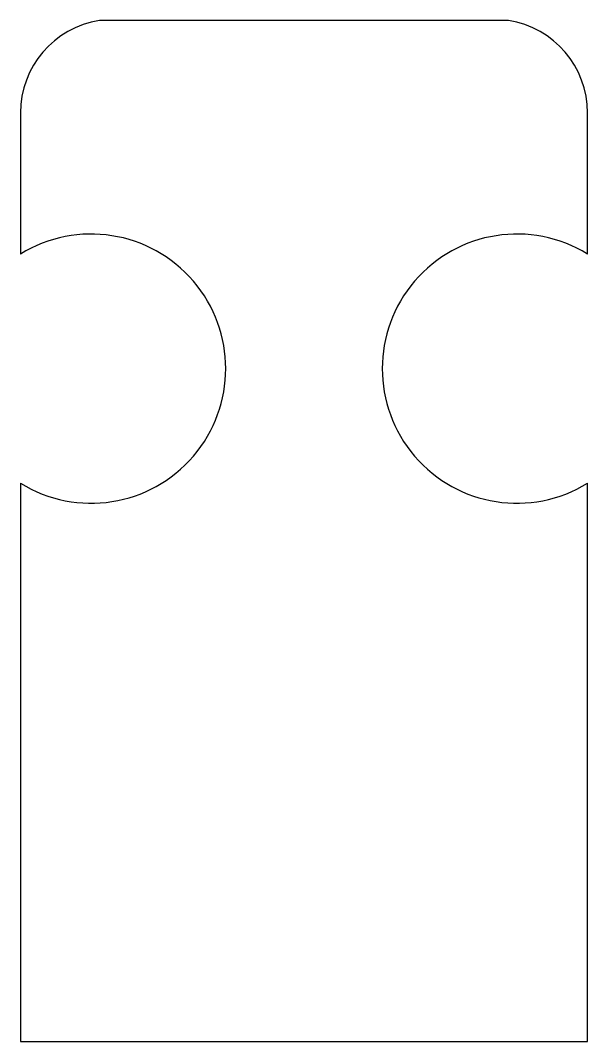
# Model space of a CAD drawing. Header units: millimetres. Extents: x -18.5 to -1.6, y 4.8 to 35.1.
import ezdxf

# ---------------------------------------------------------------- set-up
doc = ezdxf.new("R2010")
doc.units = ezdxf.units.MM
doc.layers.add('Sketch', color=7, linetype='CONTINUOUS')

msp = doc.modelspace()

# ---------------------------------------------------------------- linework, layer by layer
at = {"layer": 'Sketch'}
for p, q in [((-4, 35.15), (-16.15, 35.15)), ((-18.5, 32.4), (-18.5, 28.204)), ((-1.65, 28.204), (-1.65, 32.4)), ((-18.5, 21.396), (-18.5, 4.8)), ((-1.65, 4.8), (-1.65, 21.396)), ((-18.5, 4.8), (-1.65, 4.8))]:
    msp.add_line(p, q, dxfattribs=at)
for centre, radius, start, end in [((-15.716, 32.4), 2.784, 98.9692, 180), ((-4.434, 32.4), 2.784, 0, 81.0308), ((-16.4, 24.8), 4, -121.6682, 121.6683), ((-3.75, 24.8), 4, 58.3317, -58.3318)]:
    msp.add_arc(centre, radius, start, end, dxfattribs=at)

doc.saveas('drawing.dxf')
